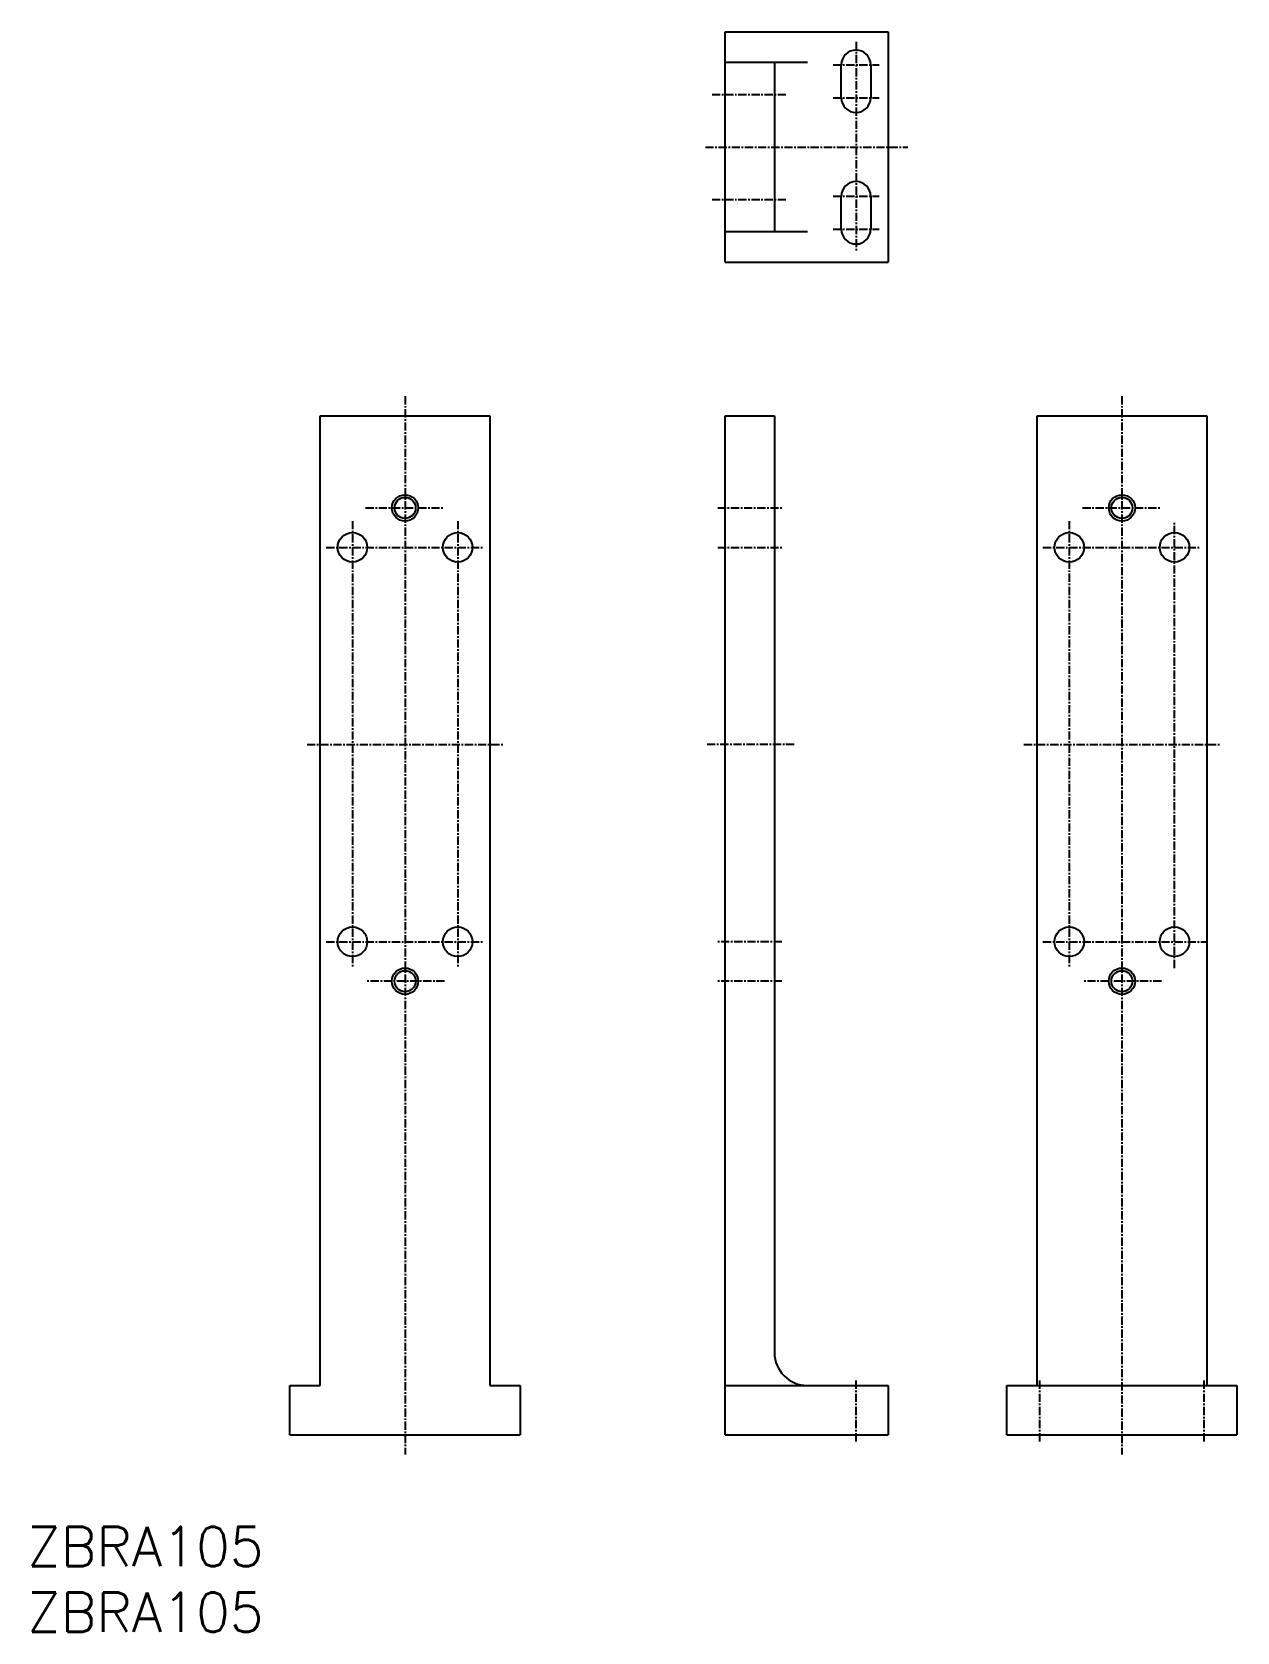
# Model space of a CAD drawing. Extents: x 769 to 952, y 60 to 303.
import ezdxf

# ---------------------------------------------------------------- set-up
doc = ezdxf.new("R2010")
doc.units = 0
doc.linetypes.add('CENTER', pattern=[2, 1.25, -0.25, 0.25, -0.25])
doc.layers.get('0').update_dxf_attribs({"linetype": 'CONTINUOUS'})
doc.layers.add('CENTER', color=1, linetype='CENTER')
doc.styles.get("Standard").update_dxf_attribs({"font": 'TXT', "bigfont": 'BIGFONT'})

msp = doc.modelspace()

# ---------------------------------------------------------------- linework, layer by layer
at = {"color": 7, "linetype": 'CONTINUOUS'}
for p, q in [((874.56, 303.41), (899.36, 303.41)), ((874.56, 268.41), (874.56, 303.41)), ((899.36, 303.41), (899.36, 268.41)), ((874.56, 298.81), (887.06, 298.81)), ((882.06, 298.81), (882.06, 273.01)), ((892.21, 293.41), (892.21, 298.41)), ((896.71, 298.41), (896.71, 293.41)), ((892.21, 273.41), (892.21, 278.41)), ((896.71, 278.41), (896.71, 273.41)), ((887.06, 273.01), (874.56, 273.01)), ((874.56, 268.41), (899.36, 268.41)), ((812.99, 245.01), (838.79, 245.01)), ((812.99, 97.51), (812.99, 245.01)), ((838.79, 245.01), (838.79, 97.51)), ((874.56, 245.01), (882.06, 245.01)), ((874.56, 90.01), (874.56, 245.01)), ((882.06, 245.01), (882.06, 102.51)), ((921.99, 245.01), (947.79, 245.01)), ((921.99, 97.51), (921.99, 245.01)), ((947.79, 245.01), (947.79, 97.51)), ((808.39, 97.51), (812.99, 97.51)), ((808.39, 90.01), (808.39, 97.51)), ((838.79, 97.51), (843.39, 97.51)), ((843.39, 97.51), (843.39, 90.01)), ((874.56, 97.51), (899.36, 97.51)), ((899.36, 97.51), (899.36, 90.01)), ((917.39, 90.01), (917.39, 97.51)), ((917.39, 97.51), (952.39, 97.51)), ((952.39, 97.51), (952.39, 90.01)), ((808.39, 90.01), (843.39, 90.01)), ((874.56, 90.01), (899.36, 90.01)), ((917.39, 90.01), (952.39, 90.01))]:
    msp.add_line(p, q, dxfattribs=at)
at = {"color": 3, "linetype": 'CONTINUOUS'}
for centre in [(825.89, 231.01), (934.89, 231.01), (934.89, 231.01), (825.89, 159.01), (934.89, 159.01), (934.89, 159.01)]:
    msp.add_circle(centre, 2, dxfattribs=at)
at = {"color": 7, "linetype": 'CONTINUOUS'}
for centre, radius in [((825.89, 231.01), 1.6), ((934.89, 231.01), 1.6), ((934.89, 231.01), 1.6), ((817.89, 225.01), 2.25), ((833.89, 225.01), 2.25), ((926.89, 225.01), 2.25), ((942.89, 225.01), 2.25), ((817.89, 165.01), 2.25), ((833.89, 165.01), 2.25), ((833.89, 165.01), 2.25), ((926.89, 165.01), 2.25), ((942.89, 165.01), 2.25), ((942.89, 165.01), 2.25), ((825.89, 159.01), 1.6), ((934.89, 159.01), 1.6), ((934.89, 159.01), 1.6)]:
    msp.add_circle(centre, radius, dxfattribs=at)
for centre, radius, start, end in [((894.46, 298.41), 2.25, 0, 180), ((894.46, 293.41), 2.25, 180, 0), ((894.46, 278.41), 2.25, 0, 180), ((894.46, 273.41), 2.25, 180, 360), ((887.06, 102.51), 5, 180, 270)]:
    msp.add_arc(centre, radius, start, end, dxfattribs=at)
at = {"layer": 'CENTER', "color": 1, "linetype": 'CENTER'}
for p, q in [((894.46, 301.91), (894.46, 269.91)), ((890.96, 298.41), (897.96, 298.41)), ((872.56, 293.91), (884.06, 293.91)), ((890.96, 293.41), (897.96, 293.41)), ((871.56, 285.91), (902.36, 285.91)), ((872.56, 277.91), (884.06, 277.91)), ((890.96, 278.41), (897.96, 278.41)), ((890.96, 273.41), (897.96, 273.41)), ((825.89, 248.01), (825.89, 87.01)), ((934.89, 248.01), (934.89, 87.01)), ((817.89, 229.01), (817.89, 161.01)), ((819.89, 231.01), (831.89, 231.01)), ((833.89, 229.01), (833.89, 161.01)), ((873.44, 231.01), (883.19, 231.01)), ((926.89, 229.01), (926.89, 161.01)), ((928.89, 231.01), (940.89, 231.01)), ((928.89, 231.01), (940.89, 231.01)), ((942.89, 161.01), (942.89, 229.01)), ((813.89, 225.01), (837.89, 225.01)), ((873.44, 225.01), (883.19, 225.01)), ((922.89, 225.01), (946.89, 225.01)), ((810.99, 195.01), (840.79, 195.01)), ((885.06, 195.01), (871.56, 195.01)), ((919.99, 195.01), (949.79, 195.01)), ((919.99, 195.01), (949.79, 195.01)), ((813.89, 165.01), (837.89, 165.01)), ((883.19, 165.01), (873.44, 165.01)), ((922.89, 165.01), (947.79, 165.01)), ((831.89, 159.01), (819.89, 159.01)), ((883.19, 159.01), (873.44, 159.01)), ((940.89, 159.01), (928.89, 159.01)), ((940.89, 159.01), (928.89, 159.01)), ((894.46, 89.01), (894.46, 98.51)), ((922.39, 89.01), (922.39, 98.51)), ((947.39, 89.01), (947.39, 98.51))]:
    msp.add_line(p, q, dxfattribs=at)

# ---------------------------------------------------------------- texts
at = {"color": 7, "linetype": 'CONTINUOUS'}
for p in [(768.39, 70.01), (768.39, 60.01)]:
    msp.add_text('ZBRA105', height=6, dxfattribs=at).set_placement(p)

doc.saveas('drawing.dxf')
